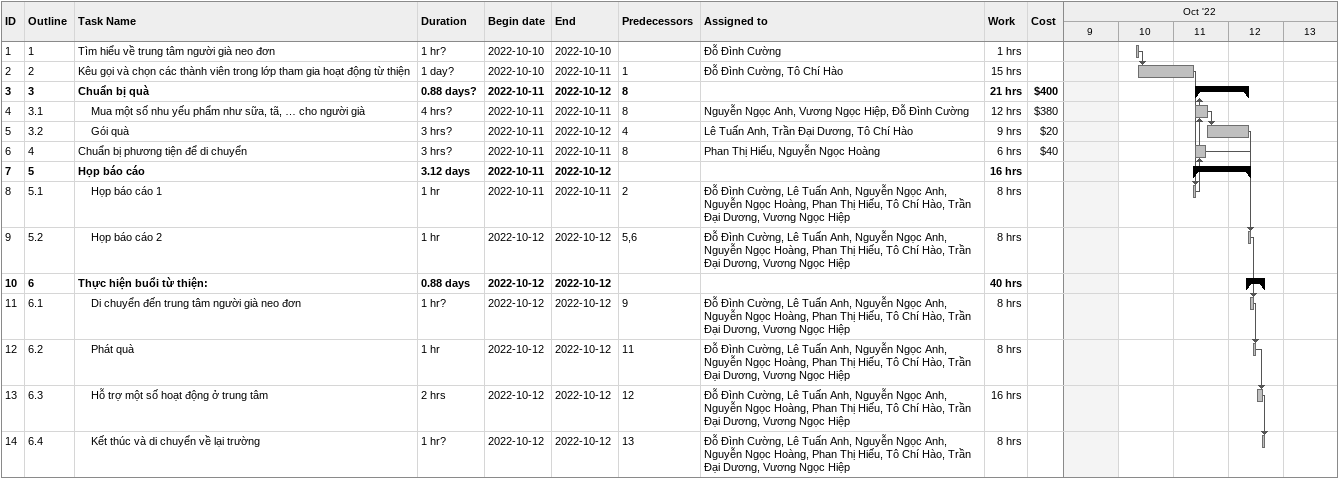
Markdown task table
| ID | WBS | Task | Duration | Start | Finish | Predecessors | Resources | Work (h) | Cost ($) |
|---|---|---|---|---|---|---|---|---|---|
| 1 | 1 | Tìm hiểu về trung tâm người già neo đơn | 1h? | 2022-10-10 | 2022-10-10 |  | Đỗ Đình Cường | 1 |  |
| 2 | 2 | Kêu gọi và chọn các thành viên trong lớp tham gia hoạt động từ thiện | 1d? | 2022-10-10 | 2022-10-11 | 1 | Đỗ Đình Cường, Tô Chí Hào | 15 |  |
| 3 | 3 | **Chuẩn bị quà** | 0.88d? | 2022-10-11 | 2022-10-12 | 8 |  | 21 | 400 |
| 4 | 3.1 | Mua một số nhu yếu phẩm như sữa, tã, … cho người già | 4h? | 2022-10-11 | 2022-10-11 | 8 | Nguyễn Ngọc Anh, Vương Ngọc Hiệp, Đỗ Đình Cường | 12 | 380 |
| 5 | 3.2 | Gói quà | 3h? | 2022-10-11 | 2022-10-12 | 4 | Lê Tuấn Anh, Trần Đại Dương, Tô Chí Hào | 9 | 20 |
| 6 | 4 | Chuẩn bị phương tiện để di chuyển | 3h? | 2022-10-11 | 2022-10-11 | 8 | Phan Thị Hiếu, Nguyễn Ngọc Hoàng | 6 | 40 |
| 7 | 5 | **Họp báo cáo** | 3.12d | 2022-10-11 | 2022-10-12 |  |  | 16 |  |
| 8 | 5.1 | Họp báo cáo 1 | 1h | 2022-10-11 | 2022-10-11 | 2 | Đỗ Đình Cường, Lê Tuấn Anh, Nguyễn Ngọc Anh, Nguyễn Ngọc Hoàng, Phan Thị Hiếu, Tô Chí Hào, Trần Đại Dương, Vương Ngọc Hiệp | 8 |  |
| 9 | 5.2 | Họp báo cáo 2 | 1h | 2022-10-12 | 2022-10-12 | 5, 6 | Đỗ Đình Cường, Lê Tuấn Anh, Nguyễn Ngọc Anh, Nguyễn Ngọc Hoàng, Phan Thị Hiếu, Tô Chí Hào, Trần Đại Dương, Vương Ngọc Hiệp | 8 |  |
| 10 | 6 | **Thực hiện buổi từ thiện:** | 0.88d | 2022-10-12 | 2022-10-12 |  |  | 40 |  |
| 11 | 6.1 | Di chuyển đến trung tâm người già neo đơn | 1h? | 2022-10-12 | 2022-10-12 | 9 | Đỗ Đình Cường, Lê Tuấn Anh, Nguyễn Ngọc Anh, Nguyễn Ngọc Hoàng, Phan Thị Hiếu, Tô Chí Hào, Trần Đại Dương, Vương Ngọc Hiệp | 8 |  |
| 12 | 6.2 | Phát quà | 1h | 2022-10-12 | 2022-10-12 | 11 | Đỗ Đình Cường, Lê Tuấn Anh, Nguyễn Ngọc Anh, Nguyễn Ngọc Hoàng, Phan Thị Hiếu, Tô Chí Hào, Trần Đại Dương, Vương Ngọc Hiệp | 8 |  |
| 13 | 6.3 | Hỗ trợ một số hoạt động ở trung tâm | 2h | 2022-10-12 | 2022-10-12 | 12 | Đỗ Đình Cường, Lê Tuấn Anh, Nguyễn Ngọc Anh, Nguyễn Ngọc Hoàng, Phan Thị Hiếu, Tô Chí Hào, Trần Đại Dương, Vương Ngọc Hiệp | 16 |  |
| 14 | 6.4 | Kết thúc và di chuyển về lại trường | 1h? | 2022-10-12 | 2022-10-12 | 13 | Đỗ Đình Cường, Lê Tuấn Anh, Nguyễn Ngọc Anh, Nguyễn Ngọc Hoàng, Phan Thị Hiếu, Tô Chí Hào, Trần Đại Dương, Vương Ngọc Hiệp | 8 |  |
